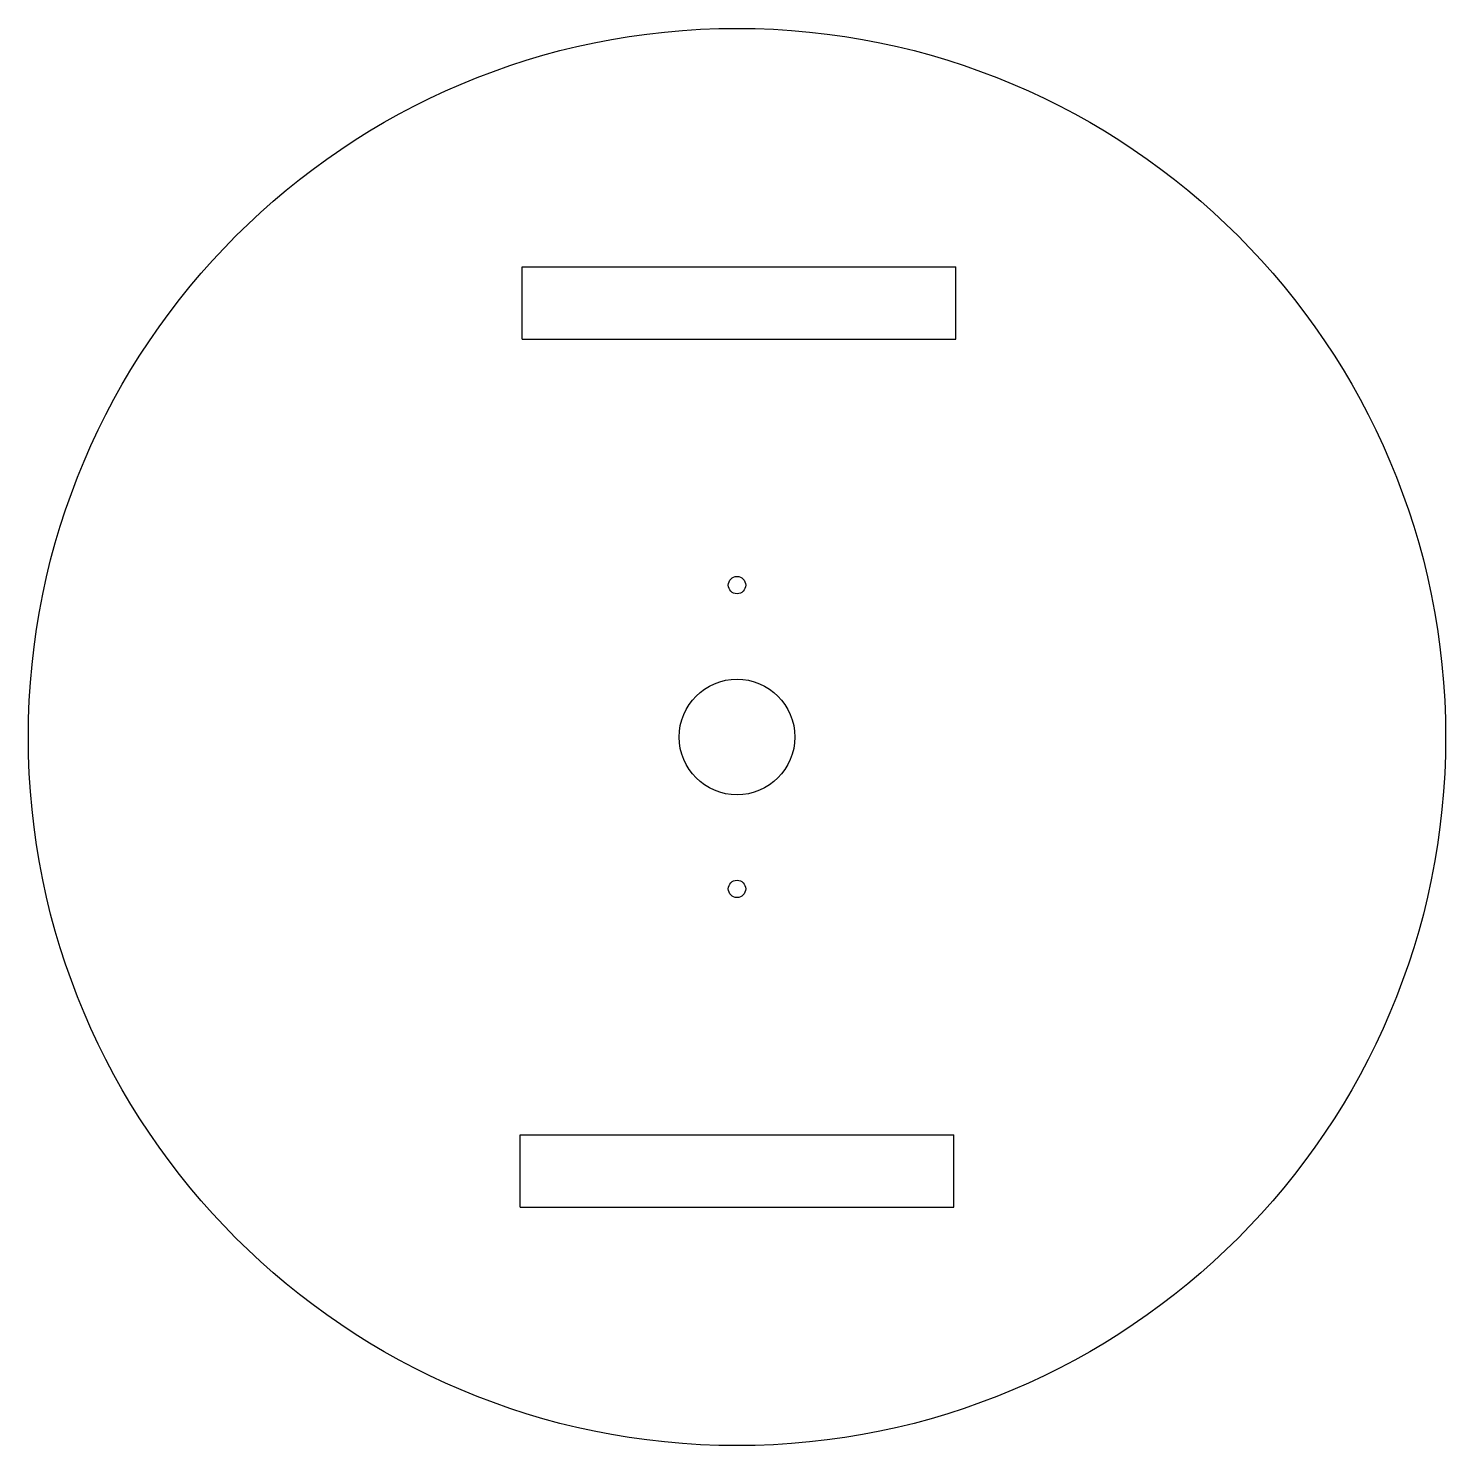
# Model space of a CAD drawing. Header units: millimetres. Extents: x -49 to 49, y -49 to 49.
import ezdxf

# ---------------------------------------------------------------- set-up
doc = ezdxf.new("R2010")
doc.units = ezdxf.units.MM

msp = doc.modelspace()

# ---------------------------------------------------------------- linework, layer by layer
at = {"color": 7, "linetype": 'Continuous'}
for p, q in [((-14.866, 27.5), (-14.866, 32.5)), ((-14.866, 32.5), (15.134, 32.5)), ((15.134, 27.5), (15.134, 32.5)), ((-14.866, 27.5), (15.134, 27.5)), ((-15, -32.5), (-15, -27.5)), ((-15, -27.5), (15, -27.5)), ((15, -32.5), (15, -27.5)), ((-15, -32.5), (15, -32.5))]:
    msp.add_line(p, q, dxfattribs=at)
for centre, radius in [((0, 0), 49), ((0, 10.5), 0.6), ((0, 0), 4), ((0, -10.5), 0.6)]:
    msp.add_circle(centre, radius, dxfattribs=at)

doc.saveas('drawing.dxf')
